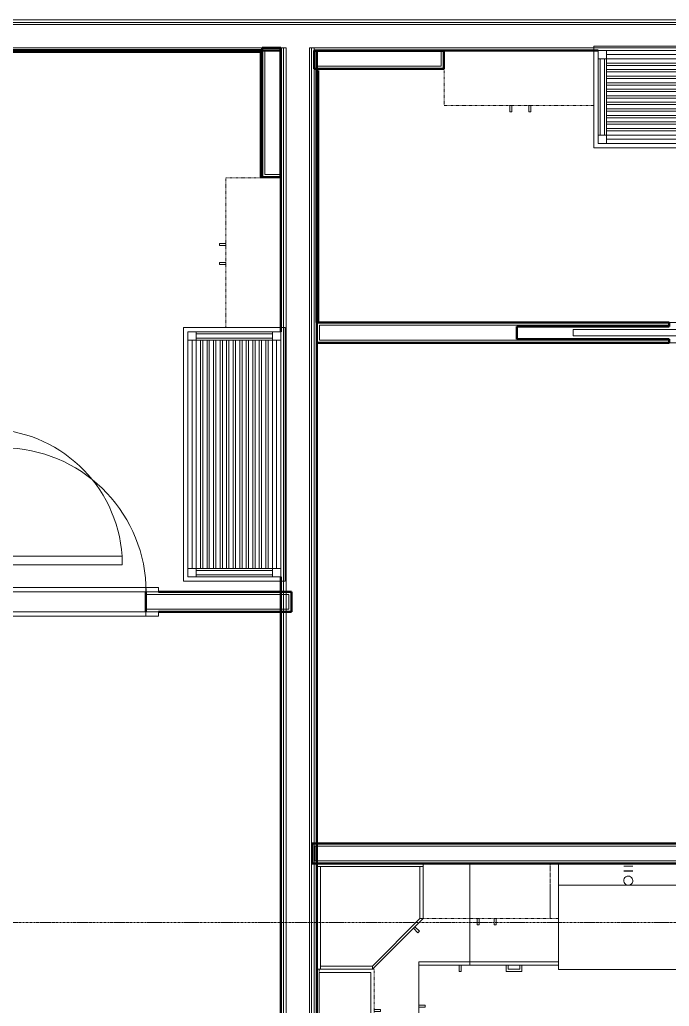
# Model space of a CAD drawing. Header units: inches. Extents: x -4235 to -464, y 9706 to 12338.
# Drawn here: x -3404.7 to -3251.1, y 10147.4 to 10380.7 of the extents above; entities that cross this region are included whole.
import ezdxf

# ---------------------------------------------------------------- set-up
doc = ezdxf.new("R2010")
doc.units = ezdxf.units.IN
doc.header["$MEASUREMENT"] = 0
doc.linetypes.add('Dash', pattern=[0.25, 0.125, -0.125])
doc.linetypes.add('Grid Line 1_2_', pattern=[0.875, 0.5, -0.125, 0.125, -0.125])
for name, color, linetype, lineweight in [('0-1', 7, 'Continuous', 5), ('0-2', 10, 'Continuous', 9), ('A-DOOR-1', 10, 'Continuous', 9), ('A-DOOR-2', 50, 'Continuous', 20), ('A-DOOR-FRAM-1', 10, 'Continuous', 9), ('A-FLOR-3', 192, 'Continuous', 9), ('A-WALL-1', 7, 'Continuous', 50), ('A-WALL-2', 250, 'Continuous', 13), ('A-WALL-3', 10, 'Continuous', 9), ('A-WALL-4', 254, 'Continuous', 9), ('A-WALL-5', 113, 'Continuous', 9), ('I-WALL-1', 7, 'Continuous', 50), ('P-SANR-FIXT-1', 10, 'Continuous', 9), ('P-SANR-FIXT-2', 254, 'Continuous', 9), ('Q-CASE', 31, 'Continuous', 9), ('Q-CASE-1', 254, 'Continuous', 9), ('Q-CASE-2', 10, 'Continuous', 9), ('Q-CASE-3', 254, 'Dash', 9), ('Q-CASE-4', 10, 'Dash', 9), ('S-GRID-1', 1, 'Grid Line 1_2_', 9)]:
    doc.layers.add(name, color=color, linetype=linetype, lineweight=lineweight)

# ---------------------------------------------------------------- blocks, each defined once
blk = doc.blocks.new('SWING - SINGLE - FLUSH - 2-8 x 6-8 - PASSAGE-3199406-BACKGROUND - RCP - 1ST FLOOR')
at = {"layer": 'A-DOOR-1'}
blk.add_arc((16, 2.37), 32.07, 93.5759, 180, dxfattribs=at)
at = {"layer": 'A-DOOR-2'}
for p, q in [((14, 2.37), (14, 34.38)), ((16, 34.38), (14, 34.38)), ((16, 2.37), (16, 34.38)), ((16, 2.37), (14, 2.37))]:
    blk.add_line(p, q, dxfattribs=at)
at = {"layer": 'A-DOOR-FRAM-1'}
for p, q in [((-16, 3.37), (-19, 3.37)), ((-19, 2.37), (-19, 3.37)), ((-19, 2.37), (-16, 2.37)), ((16, 3.37), (-16, 3.37)), ((-16, 2.37), (-16, 3.37)), ((-16, 2.37), (16, 2.37)), ((19, 3.37), (16, 3.37)), ((16, 2.37), (16, 3.37)), ((16, 2.37), (19, 2.37)), ((19, 2.37), (19, 3.37)), ((-16, -2.38), (-19, -2.38)), ((-19, -2.38), (-19, -3.38)), ((-19, -3.38), (-16, -3.38)), ((-10.29, -2.38), (-16, -2.38)), ((-16, -2.38), (-16, -3.38)), ((-16, -3.38), (-10.29, -3.38)), ((16, -2.38), (14.71, -2.38)), ((14.71, -3.38), (16, -3.38)), ((19, -2.38), (16, -2.38)), ((16, -2.38), (16, -3.38)), ((16, -3.38), (19, -3.38)), ((19, -2.38), (19, -3.38))]:
    blk.add_line(p, q, dxfattribs=at)
blk = doc.blocks.new('SWING - SINGLE - FLUSH - 2-10 x 6-8 - PRIVACY-3199405-BACKGROUND - RCP - 1ST FLOOR')
at = {"layer": 'A-DOOR-1'}
blk.add_arc((17, -2.38), 34.07, 180, 266.6343, dxfattribs=at)
at = {"layer": 'A-DOOR-2'}
for p, q in [((15, -2.38), (15, -36.38)), ((17, -2.38), (15, -2.38)), ((17, -2.38), (17, -36.38)), ((17, -36.38), (15, -36.38))]:
    blk.add_line(p, q, dxfattribs=at)
at = {"layer": 'A-DOOR-FRAM-1'}
for p, q in [((-17, 3.37), (-20, 3.37)), ((-20, 3.37), (-20, 2.37)), ((-20, 2.37), (-17, 2.37)), ((-17, 3.37), (-17, 2.37)), ((17, 3.37), (-17, 3.37)), ((-17, 2.37), (17, 2.37)), ((20, 3.37), (17, 3.37)), ((17, 3.37), (17, 2.37)), ((17, 2.37), (20, 2.37)), ((20, 3.37), (20, 2.37)), ((-17, -2.38), (-20, -2.38)), ((-20, -3.38), (-20, -2.38)), ((-20, -3.38), (-17, -3.38)), ((-17, -3.38), (-17, -2.38)), ((17, -2.38), (-17, -2.38)), ((-17, -3.38), (17, -3.38)), ((20, -2.38), (17, -2.38)), ((17, -3.38), (17, -2.38)), ((17, -3.38), (20, -3.38)), ((20, -3.38), (20, -2.38))]:
    blk.add_line(p, q, dxfattribs=at)
blk = doc.blocks.new('POCKET - FLUSH - 2-10 x 6-8-2882529-BACKGROUND - RCP - 1ST FLOOR')
at = {"layer": 'A-DOOR-2'}
for p, q in [((-39.67, 0.75), (-39.67, -0.75)), ((-5.67, 0.75), (-39.67, 0.75)), ((-5.67, -0.75), (-5.67, 0.75)), ((-39.67, -0.75), (-5.67, -0.75))]:
    blk.add_line(p, q, dxfattribs=at)
blk = doc.blocks.new('300 Series Wall Hung Cabinet_302 - 33_ X 21_-2749814-BACKGROUND - RCP - 1ST FLOOR')
at = {"layer": 'Q-CASE-3'}
for p, q in [((14.5, 15.38), (16.5, 15.38)), ((16.5, 15.38), (16.5, 7.39)), ((-16.5, 2.75), (-16.5, 7.47)), ((16.5, 7.36), (16.5, 2.75))]:
    blk.add_line(p, q, dxfattribs=at)
at = {"layer": 'Q-CASE-4'}
for p, q in [((-16.5, 2.37), (-16.5, 2.75)), ((16.5, 2.37), (-16.5, 2.37)), ((16.5, 2.75), (16.5, 2.37))]:
    blk.add_line(p, q, dxfattribs=at)
blk = doc.blocks.new('Base Cabinet 4 Drawer 254 - Base Cabinet 4 Drawer 254 21_-2556168-BACKGROUND - RCP - 1ST FLOOR')
at = {"layer": 'Q-CASE-2'}
for p, q in [((-9.76, -23.25), (-9.76, 0)), ((-9.76, 0), (11.24, 0)), ((11.24, 0), (11.24, -23.25)), ((-9.76, -23.25), (-9.76, -24)), ((11.24, -23.25), (-9.76, -23.25)), ((11.24, -24), (11.24, -23.25)), ((-9.76, -24), (11.24, -24)), ((-0.64, -24), (-1.14, -24)), ((-1.14, -25.5), (-1.14, -24)), ((2.61, -25.5), (-1.14, -25.5)), ((-0.64, -25), (-0.64, -24)), ((-0.64, -25), (2.11, -25)), ((2.11, -25), (2.11, -24)), ((2.11, -24), (2.61, -24)), ((2.61, -24), (2.61, -25.5))]:
    blk.add_line(p, q, dxfattribs=at)
blk = doc.blocks.new('308 - 308 x 27_-2727435-BACKGROUND - RCP - 1ST FLOOR')
at = {"layer": 'Q-CASE'}
for p, q in [((-12, 15.38), (0, 27.38)), ((0, 26.63), (-11.25, 15.38)), ((0, 27.38), (0, 26.63)), ((-11.25, 15.38), (-12, 15.38))]:
    blk.add_line(p, q, dxfattribs=at)
at = {"layer": 'Q-CASE-1'}
for p, q in [((-11.25, 15.38), (0, 26.63)), ((0, 27.38), (12.25, 27.38)), ((0, 26.63), (0, 27.38)), ((0, 26.63), (12.25, 26.63)), ((12.25, 26.63), (0, 26.63)), ((12.25, 27.38), (12.25, 26.63)), ((12.25, 3.12), (12.25, 27.38)), ((12.25, 27.38), (12.62, 27.38)), ((12.25, 26.63), (12.25, 3.12)), ((-10.76, 18.73), (-11.11, 18.39)), ((-9.7, 17.67), (-10.76, 18.73)), ((-11.11, 18.39), (-10.05, 17.33)), ((-12, 15.38), (-11.25, 15.38)), ((-12, 4.72), (-12, 15.38)), ((-11.25, 4.65), (-11.25, 15.38)), ((-11.25, 15.38), (-11.25, 4.65)), ((-12, 3.12), (-12, 4.64)), ((-11.25, 3.12), (-12, 3.12)), ((-12, 2.75), (-12, 3.12)), ((-12, 3.12), (12.62, 3.12)), ((-11.25, 3.12), (-11.25, 4.57)), ((-11.25, 4.57), (-11.25, 3.12)), ((12.25, 3.12), (-11.25, 3.12)), ((12.62, 3.12), (12.25, 3.12))]:
    blk.add_line(p, q, dxfattribs=at)
at = {"layer": 'Q-CASE-2'}
for p, q in [((12.62, 27.38), (13, 27.38)), ((13, 27.38), (13, 3.12)), ((-12, 2.37), (-12, 2.75)), ((13, 2.37), (-12, 2.37)), ((13, 3.12), (12.62, 3.12)), ((12.62, 3.12), (13, 3.12)), ((13, 3.12), (13, 2.37))]:
    blk.add_line(p, q, dxfattribs=at)
blk = doc.blocks.new('300 Series Wall Hung Cabinet_301 - 12_ x 27_-2529027-BACKGROUND - RCP - 1ST FLOOR')
at = {"layer": 'Q-CASE-1'}
for p, q in [((-5.25, -12.44), (-5.25, -0.19)), ((5.25, -0.19), (5.25, -12.44)), ((5.25, -12.44), (-5.25, -12.44)), ((-3.51, -13.19), (-4, -13.19)), ((-4, -13.19), (-4, -14.69)), ((-3.51, -14.69), (-3.51, -13.19)), ((-4, -14.69), (-3.51, -14.69))]:
    blk.add_line(p, q, dxfattribs=at)
at = {"layer": 'Q-CASE-2'}
blk.add_line((-5.25, -0.19), (5.25, -0.19), dxfattribs=at)
at = {"layer": 'Q-CASE-3'}
for p, q in [((-6, -0.19), (-6, -13.19)), ((6, -13.19), (6, -0.19)), ((-6, -13.19), (6, -13.19))]:
    blk.add_line(p, q, dxfattribs=at)
at = {"layer": 'Q-CASE-4'}
blk.add_line((6, -0.19), (-6, -0.19), dxfattribs=at)
blk = doc.blocks.new('Base Cabinet Corner 197 - Base Cabinet Corner 197-2565125-BACKGROUND - RCP - 1ST FLOOR')
at = {"layer": 'Q-CASE-2'}
for p, q in [((-23.26, 0), (12.74, 0)), ((-23.26, -36), (-23.26, 0)), ((12.74, 0), (12.74, -24)), ((0.74, -23.25), (0.74, -36)), ((12.74, -23.25), (0.74, -23.25)), ((0.74, -23.25), (0.74, -24)), ((0.74, -24), (0.74, -36)), ((12.74, -24), (0.74, -24)), ((10.73, -24), (10.24, -24)), ((10.24, -24), (10.24, -25.5)), ((10.24, -25.5), (10.73, -25.5)), ((10.73, -25.5), (10.73, -24)), ((2.23, -33.51), (0.73, -33.51)), ((0.73, -33.51), (0.73, -34)), ((0.73, -34), (2.23, -34)), ((2.23, -34), (2.23, -33.51)), ((0.74, -36), (-23.26, -36))]:
    blk.add_line(p, q, dxfattribs=at)
blk = doc.blocks.new('kitchen_faucet_14143 - kitchen_faucet_14143-V54-BACKGROUND - RCP - 1ST FLOOR')
at = {"layer": 'P-SANR-FIXT-2'}
for p, q in [((2.26, 0.77), (2.26, 1.08)), ((2.26, 0.28), (2.26, 0.77)), ((2.26, -0.54), (2.26, 0.28)), ((2.34, 1.08), (2.34, -1.08)), ((3.44, -1.08), (3.44, 1.08)), ((2.26, -1.08), (2.26, -0.54))]:
    blk.add_line(p, q, dxfattribs=at)
at = {"layer": 'P-SANR-FIXT-2', "flags": 128}
blk.add_lwpolyline([(-0.92, -0.6), (-0.96, -0.61), (-1, -0.63), (-1.04, -0.64)], dxfattribs=at)
at = {"layer": 'P-SANR-FIXT-2'}
for start, end in [(30, 164.2961), (0, 30), (330, 360), (195.7039, 300), (300, 330)]:
    blk.add_arc((0, 0), 1.08, start, end, dxfattribs=at)
blk = doc.blocks.new('Stainless Steel Farmhous Kitchen Sink - Stainless Steel Farmhous Kitchen Sink-2443921-BACKGROUND - RCP - 1ST FLOOR')
at = {"layer": 'P-SANR-FIXT-1'}
for p, q in [((-33, -22.2), (-33, -2.25)), ((-33, -2.25), (0, -2.25)), ((0, -2.25), (0, -22.2)), ((0, -22.2), (-33, -22.2))]:
    blk.add_line(p, q, dxfattribs=at)
blk = doc.blocks.new('300 Series Wall Hung Cabinet_302 - 30_ X 27_-V55-BACKGROUND - RCP - 1ST FLOOR')
at = {"layer": 'Q-CASE-1'}
for p, q in [((-1.76, 16.87), (-2.25, 16.87)), ((-2.25, 16.87), (-2.25, 15.38)), ((-1.76, 15.38), (-1.76, 16.87)), ((2.24, 16.87), (1.75, 16.87)), ((1.75, 16.87), (1.75, 15.38)), ((2.24, 15.38), (2.24, 16.87)), ((-2.25, 15.38), (-1.76, 15.38)), ((1.75, 15.38), (2.24, 15.38))]:
    blk.add_line(p, q, dxfattribs=at)
at = {"layer": 'Q-CASE-3'}
for p, q in [((-15, 7.39), (-15, 15.38)), ((-15, 15.38), (15, 15.38)), ((15, 15.38), (15, 4.72)), ((-15, 2.75), (-15, 7.36)), ((15, 4.64), (15, 2.75))]:
    blk.add_line(p, q, dxfattribs=at)
at = {"layer": 'Q-CASE-4'}
for p, q in [((-15, 2.37), (-15, 2.75)), ((15, 2.37), (-15, 2.37)), ((15, 2.75), (15, 2.37))]:
    blk.add_line(p, q, dxfattribs=at)
blk = doc.blocks.new('Bath Vanity - Bath Vanity 60_-V91-BACKGROUND - RCP - 1ST FLOOR')
at = {"layer": 'Q-CASE-1'}
for p, q in [((-29.26, -1), (-29.26, 0)), ((-29.26, 0), (30.74, 0)), ((30.74, 0), (30.74, -0.38)), ((30.74, -0.38), (30.74, -1))]:
    blk.add_line(p, q, dxfattribs=at)
at = {"layer": 'Q-CASE-2'}
for p, q in [((-29.26, -24), (-29.26, -1)), ((-28.26, -3), (-28.26, -1)), ((-28.26, -1), (-26.26, -1)), ((27.74, -1), (-26.26, -1)), ((-26.26, -1), (-26.26, -3)), ((27.74, -2), (-26.26, -2)), ((27.74, -3), (27.74, -1)), ((27.74, -1), (29.74, -1)), ((29.74, -1), (29.74, -3)), ((30.74, -1), (30.74, -24)), ((-28.26, -3), (-28.26, -21)), ((-26.26, -3), (-28.26, -3)), ((-27.76, -3), (-27.76, -21)), ((-26.76, -3), (-26.76, -21)), ((27.74, -3), (-26.26, -3)), ((-26.26, -3), (-26.26, -21)), ((-26.26, -4), (27.74, -4)), ((27.74, -4.55), (-26.26, -4.55)), ((27.74, -3), (27.74, -21)), ((29.74, -3), (27.74, -3)), ((28.24, -3), (28.24, -21)), ((29.24, -3), (29.24, -21)), ((29.74, -3), (29.74, -21)), ((-26.26, -5.55), (27.74, -5.55)), ((27.74, -6.09), (-26.26, -6.09)), ((-26.26, -7.09), (27.74, -7.09)), ((27.74, -7.64), (-26.26, -7.64)), ((-26.26, -8.64), (27.74, -8.64)), ((27.74, -9.18), (-26.26, -9.18)), ((-26.26, -10.18), (27.74, -10.18)), ((27.74, -10.73), (-26.26, -10.73)), ((-26.26, -11.73), (27.74, -11.73)), ((27.74, -12.27), (-26.26, -12.27)), ((-26.26, -13.27), (27.74, -13.27)), ((27.74, -13.82), (-26.26, -13.82)), ((-26.26, -14.82), (27.74, -14.82)), ((27.74, -15.36), (-26.26, -15.36)), ((-26.26, -16.36), (27.74, -16.36)), ((27.74, -16.91), (-26.26, -16.91)), ((-26.26, -17.91), (27.74, -17.91)), ((27.74, -18.45), (-26.26, -18.45)), ((-26.26, -19.45), (27.74, -19.45)), ((27.74, -20), (-26.26, -20)), ((-28.26, -23), (-28.26, -21)), ((-28.26, -21), (-26.26, -21)), ((-26.26, -23), (-28.26, -23)), ((-26.26, -21), (27.74, -21)), ((-26.26, -21), (-26.26, -23)), ((27.74, -22), (-26.26, -22)), ((27.74, -23), (-26.26, -23)), ((27.74, -23), (27.74, -21)), ((27.74, -21), (29.74, -21)), ((29.74, -23), (27.74, -23)), ((29.74, -21), (29.74, -23)), ((30.74, -24), (-29.26, -24))]:
    blk.add_line(p, q, dxfattribs=at)
blk = doc.blocks.new('300 Series Wall Hung Cabinet_326 - 36_-V88-BACKGROUND - RCP - 1ST FLOOR')
at = {"layer": 'Q-CASE-2'}
for p, q in [((-2.01, -13.19), (-2.5, -13.19)), ((-2.5, -13.19), (-2.5, -14.69)), ((-2.01, -14.69), (-2.01, -13.19)), ((2.49, -13.19), (2, -13.19)), ((2, -13.19), (2, -14.69)), ((2.49, -14.69), (2.49, -13.19)), ((-2.5, -14.69), (-2.01, -14.69)), ((2, -14.69), (2.49, -14.69))]:
    blk.add_line(p, q, dxfattribs=at)
at = {"layer": 'Q-CASE-3'}
blk.add_line((17.37, -0.19), (-18, -0.19), dxfattribs=at)
at = {"layer": 'Q-CASE-4'}
for p, q in [((-18, -0.19), (-18, -13.19)), ((-18, -13.19), (17.37, -13.19))]:
    blk.add_line(p, q, dxfattribs=at)
blk = doc.blocks.new('Bath Vanity - Bath Vanity 60_-V100-BACKGROUND - RCP - 1ST FLOOR')
at = {"layer": 'Q-CASE-1'}
for p, q in [((-29.26, -1), (-29.26, 0)), ((-29.26, 0), (30.74, 0)), ((30.74, 0), (30.74, -1))]:
    blk.add_line(p, q, dxfattribs=at)
at = {"layer": 'Q-CASE-2'}
for p, q in [((-29.26, -24), (-29.26, -1)), ((-28.26, -3), (-28.26, -1)), ((-28.26, -1), (-26.26, -1)), ((27.74, -1), (-26.26, -1)), ((-26.26, -1), (-26.26, -3)), ((27.74, -2), (-26.26, -2)), ((27.74, -3), (27.74, -1)), ((27.74, -1), (29.74, -1)), ((29.74, -1), (29.74, -3)), ((30.74, -1), (30.74, -24)), ((-28.26, -3), (-28.26, -21)), ((-26.26, -3), (-28.26, -3)), ((-27.76, -3), (-27.76, -21)), ((-26.76, -3), (-26.76, -21)), ((27.74, -3), (-26.26, -3)), ((-26.26, -3), (-26.26, -21)), ((-26.26, -4), (27.74, -4)), ((27.74, -4.55), (-26.26, -4.55)), ((27.74, -3), (27.74, -21)), ((29.74, -3), (27.74, -3)), ((28.24, -3), (28.24, -21)), ((29.24, -3), (29.24, -21)), ((29.74, -3), (29.74, -21)), ((-26.26, -5.55), (27.74, -5.55)), ((27.74, -6.09), (-26.26, -6.09)), ((-26.26, -7.09), (27.74, -7.09)), ((27.74, -7.64), (-26.26, -7.64)), ((-26.26, -8.64), (27.74, -8.64)), ((27.74, -9.18), (-26.26, -9.18)), ((-26.26, -10.18), (27.74, -10.18)), ((27.74, -10.73), (-26.26, -10.73)), ((-26.26, -11.73), (27.74, -11.73)), ((27.74, -12.27), (-26.26, -12.27)), ((-26.26, -13.27), (27.74, -13.27)), ((27.74, -13.82), (-26.26, -13.82)), ((-26.26, -14.82), (27.74, -14.82)), ((27.74, -15.36), (-26.26, -15.36)), ((-26.26, -16.36), (27.74, -16.36)), ((27.74, -16.91), (-26.26, -16.91)), ((-26.26, -17.91), (27.74, -17.91)), ((27.74, -18.45), (-26.26, -18.45)), ((-26.26, -19.45), (27.74, -19.45)), ((27.74, -20), (-26.26, -20)), ((-28.26, -23), (-28.26, -21)), ((-28.26, -21), (-26.26, -21)), ((-26.26, -23), (-28.26, -23)), ((-26.26, -21), (27.74, -21)), ((-26.26, -21), (-26.26, -23)), ((27.74, -22), (-26.26, -22)), ((27.74, -23), (-26.26, -23)), ((27.74, -23), (27.74, -21)), ((27.74, -21), (29.74, -21)), ((29.74, -23), (27.74, -23)), ((29.74, -21), (29.74, -23)), ((30.74, -24), (-29.26, -24))]:
    blk.add_line(p, q, dxfattribs=at)
blk = doc.blocks.new('CTR - 1st Phase - Unit Layouts_rvt-1-BACKGROUND - RCP - 1ST FLOOR')
at = {"layer": 'A-WALL-1'}
for p, q in [((-3407.35, 10373.45), (-3347.35, 10373.45)), ((-3347.72, 10373.07), (-3406.97, 10373.07)), ((-3347.72, 10343.45), (-3347.72, 10373.07)), ((-3347.35, 10343.41), (-3347.35, 10374.04)), ((-3347.35, 10374.04), (-3346.72, 10374.04)), ((-3347.35, 10373.45), (-3347.35, 10373.07)), ((-3347.35, 10373.07), (-3347.35, 10343.45)), ((-3346.72, 10374.04), (-3343.22, 10374.04)), ((-3343.22, 10374.04), (-3342.97, 10374.04)), ((-3342.97, 10374.04), (-3342.97, 10343.41)), ((-3335.1, 10373.41), (-3304.47, 10373.41)), ((-3335.1, 10373.16), (-3335.1, 10373.41)), ((-3335.1, 10369.66), (-3335.1, 10373.16)), ((-3304.47, 10373.41), (-3304.47, 10373.16)), ((-3304.47, 10373.16), (-3304.47, 10369.66)), ((-3335.1, 10369.04), (-3335.1, 10369.66)), ((-3304.47, 10369.04), (-3335.1, 10369.04)), ((-3334.51, 10309.04), (-3334.51, 10369.04)), ((-3334.51, 10369.04), (-3334.13, 10369.04)), ((-3334.13, 10368.66), (-3334.13, 10309.41)), ((-3304.47, 10369.66), (-3304.47, 10369.04)), ((-3347.35, 10343.45), (-3347.72, 10343.45)), ((-3346.72, 10343.41), (-3347.35, 10343.41)), ((-3343.22, 10343.41), (-3346.72, 10343.41)), ((-3342.97, 10343.41), (-3343.22, 10343.41)), ((-3334.13, 10309.04), (-3334.51, 10309.04)), ((-3334.47, 10309.04), (-3251.15, 10309.04)), ((-3334.47, 10308.41), (-3334.47, 10309.04)), ((-3334.47, 10304.91), (-3334.47, 10308.41)), ((-3251.15, 10308.16), (-3287.15, 10308.16)), ((-3287.15, 10308.16), (-3287.15, 10305.16)), ((-3251.15, 10309.04), (-3251.15, 10308.16)), ((-3334.47, 10304.29), (-3334.47, 10304.91)), ((-3251.15, 10304.29), (-3334.47, 10304.29)), ((-3287.15, 10305.16), (-3251.15, 10305.16)), ((-3251.15, 10305.16), (-3251.15, 10304.29)), ((-3374.9, 10240.64), (-3374.9, 10245.39)), ((-3371.9, 10245.39), (-3340.47, 10245.39)), ((-3340.47, 10245.39), (-3340.47, 10244.76)), ((-3340.47, 10244.76), (-3340.47, 10241.26)), ((-3340.47, 10240.64), (-3371.9, 10240.64)), ((-3340.47, 10241.26), (-3340.47, 10240.64)), ((-3335.57, 10185.29), (-3335.57, 10185.91)), ((-3335.57, 10185.91), (-3214.38, 10185.91)), ((-3335.57, 10181.79), (-3335.57, 10185.29)), ((-3335.57, 10181.16), (-3335.57, 10181.79)), ((-3185.63, 10181.16), (-3335.57, 10181.16))]:
    blk.add_line(p, q, dxfattribs=at)
at = {"layer": 'A-WALL-2'}
for p, q in [((-3346.72, 10373.41), (-3343.22, 10373.41)), ((-3346.72, 10344.04), (-3346.72, 10373.41)), ((-3343.22, 10373.41), (-3343.22, 10374.04)), ((-3343.22, 10373.41), (-3343.22, 10374.04)), ((-3343.22, 10344.04), (-3343.22, 10373.41)), ((-3334.47, 10373.16), (-3335.1, 10373.16)), ((-3334.47, 10373.16), (-3335.1, 10373.16)), ((-3305.1, 10373.16), (-3334.47, 10373.16)), ((-3334.47, 10369.66), (-3334.47, 10373.16)), ((-3304.47, 10373.16), (-3305.1, 10373.16)), ((-3305.1, 10373.16), (-3305.1, 10369.66)), ((-3304.47, 10373.16), (-3305.1, 10373.16)), ((-3305.1, 10369.66), (-3334.47, 10369.66)), ((-3343.22, 10344.04), (-3346.72, 10344.04)), ((-3343.22, 10343.41), (-3343.22, 10344.04)), ((-3343.22, 10343.41), (-3343.22, 10344.04)), ((-3251.15, 10308.41), (-3333.85, 10308.41)), ((-3333.85, 10304.91), (-3333.85, 10308.41)), ((-3251.15, 10304.91), (-3333.85, 10304.91)), ((-3341.1, 10244.76), (-3374.9, 10244.76)), ((-3341.1, 10244.76), (-3341.1, 10241.26)), ((-3341.1, 10241.26), (-3374.9, 10241.26)), ((-3334.95, 10181.79), (-3334.95, 10185.29)), ((-3334.95, 10185.29), (-3213.76, 10185.29)), ((-3334.95, 10181.79), (-3185.63, 10181.79))]:
    blk.add_line(p, q, dxfattribs=at)
at = {"layer": 'A-WALL-3'}
for p, q in [((-3347.35, 10374.04), (-3342.97, 10374.04)), ((-3347.35, 10373.45), (-3347.35, 10374.04)), ((-3347.35, 10343.45), (-3347.35, 10373.41)), ((-3342.97, 10374.04), (-3342.97, 10343.41)), ((-3335.1, 10373.41), (-3334.47, 10373.41)), ((-3335.1, 10369.04), (-3335.1, 10373.41)), ((-3334.47, 10373.41), (-3304.47, 10373.41)), ((-3334.51, 10369.04), (-3335.1, 10369.04)), ((-3304.51, 10369.04), (-3334.47, 10369.04)), ((-3217.15, 10309.04), (-3251.15, 10309.04)), ((-3251.15, 10304.29), (-3217.15, 10304.29)), ((-3374.9, 10245.39), (-3408.9, 10245.39)), ((-3408.9, 10240.64), (-3374.9, 10240.64)), ((-3335.57, 10185.91), (-3335.57, 10181.16)), ((-3335.57, 10185.91), (-3334.47, 10185.91)), ((-3334.47, 10181.16), (-3335.57, 10181.16)), ((-3309.32, 10181.16), (-3334.32, 10181.16)), ((-3243.81, 10181.16), (-3309.32, 10181.16))]:
    blk.add_line(p, q, dxfattribs=at)
at = {"layer": 'A-WALL-4'}
for p, q in [((-3304.47, 10369.04), (-3304.47, 10373.41)), ((-3347.35, 10343.41), (-3342.97, 10343.41)), ((-3287.15, 10308.16), (-3251.15, 10308.16)), ((-3287.15, 10305.16), (-3287.15, 10308.16)), ((-3251.15, 10308.16), (-3251.15, 10309.04)), ((-3251.15, 10305.16), (-3287.15, 10305.16)), ((-3251.15, 10304.29), (-3251.15, 10305.16)), ((-3374.9, 10245.39), (-3374.9, 10240.64)), ((-3334.47, 10185.91), (-3214.38, 10185.91)), ((-3334.32, 10181.16), (-3334.47, 10181.16))]:
    blk.add_line(p, q, dxfattribs=at)
at = {"layer": 'A-WALL-5'}
for p, q in [((-3243.81, 10181.16), (-3334.32, 10181.16)), ((-3334.32, 10181.16), (-3334.32, 10099.28)), ((-3334.32, 10099.28), (-3334.32, 10181.16)), ((-3334.32, 10181.16), (-3243.81, 10181.16)), ((-3310.32, 10147.65), (-3310.32, 10157.16)), ((-3310.32, 10157.16), (-3300.82, 10157.16)), ((-3310.32, 10157.16), (-3310.32, 10147.65)), ((-3300.82, 10157.16), (-3310.32, 10157.16)), ((-3300.82, 10157.16), (-3300.33, 10157.16)), ((-3300.33, 10157.16), (-3289.7, 10157.16)), ((-3289.7, 10157.16), (-3300.33, 10157.16)), ((-3289.7, 10157.16), (-3289.2, 10157.16)), ((-3289.2, 10157.16), (-3286.45, 10157.16)), ((-3286.45, 10157.16), (-3289.2, 10157.16)), ((-3286.45, 10157.16), (-3285.95, 10157.16)), ((-3285.95, 10157.16), (-3277.32, 10157.16)), ((-3277.32, 10157.16), (-3285.95, 10157.16))]:
    blk.add_line(p, q, dxfattribs=at)
at = {"layer": '0-2'}
for name, p in [('300 Series Wall Hung Cabinet_326 - 36_-V88-BACKGROUND - RCP - 1ST FLOOR', (-3286.35, 10373.6)), ('Bath Vanity - Bath Vanity 60_-V91-BACKGROUND - RCP - 1ST FLOOR', (-3239.71, 10374.41)), ('POCKET - FLUSH - 2-10 x 6-8-2882529-BACKGROUND - RCP - 1ST FLOOR', (-3234.15, 10306.66)), ('Base Cabinet Corner 197 - Base Cabinet Corner 197-2565125-BACKGROUND - RCP - 1ST FLOOR', (-3311.06, 10181.16)), ('Base Cabinet 4 Drawer 254 - Base Cabinet 4 Drawer 254 21_-2556168-BACKGROUND - RCP - 1ST FLOOR', (-3288.56, 10181.16)), ('Stainless Steel Farmhous Kitchen Sink - Stainless Steel Farmhous Kitchen Sink-2443921-BACKGROUND - RCP - 1ST FLOOR', (-3244.32, 10178.31))]:
    blk.add_blockref(name, p, dxfattribs=at)
for name, p, rotation in [('300 Series Wall Hung Cabinet_326 - 36_-V88-BACKGROUND - RCP - 1ST FLOOR', (-3342.79, 10325.29), 269.9999999998814), ('Bath Vanity - Bath Vanity 60_-V100-BACKGROUND - RCP - 1ST FLOOR', (-3341.97, 10278.65), 269.9999999997677), ('SWING - SINGLE - FLUSH - 2-8 x 6-8 - PASSAGE-3199406-BACKGROUND - RCP - 1ST FLOOR', (-3414.9, 10267.81), 270), ('SWING - SINGLE - FLUSH - 2-10 x 6-8 - PRIVACY-3199405-BACKGROUND - RCP - 1ST FLOOR', (-3391.9, 10243.01), 180), ('308 - 308 x 27_-2727435-BACKGROUND - RCP - 1ST FLOOR', (-3321.32, 10183.54), 180), ('300 Series Wall Hung Cabinet_302 - 30_ X 27_-V55-BACKGROUND - RCP - 1ST FLOOR', (-3294.32, 10183.54), 180), ('300 Series Wall Hung Cabinet_302 - 33_ X 21_-2749814-BACKGROUND - RCP - 1ST FLOOR', (-3262.82, 10183.54), 180), ('kitchen_faucet_14143 - kitchen_faucet_14143-V54-BACKGROUND - RCP - 1ST FLOOR', (-3260.82, 10177.11), 89.99999999998396), ('300 Series Wall Hung Cabinet_301 - 12_ x 27_-2529027-BACKGROUND - RCP - 1ST FLOOR', (-3334.13, 10150.16), 90.0000000000035)]:
    blk.add_blockref(name, p, dxfattribs=dict(at, rotation=rotation))
blk = doc.blocks.new('CTR - 1st Phase - Common Walls_rvt-1-BACKGROUND - RCP - 1ST FLOOR')
at = {"layer": 'A-WALL-2'}
for p, q in [((-3208.5, 10380.66), (-3410.55, 10380.66)), ((-3208.5, 10380.04), (-3410.55, 10380.04)), ((-3208.5, 10379.54), (-3410.55, 10379.54)), ((-3342.35, 10374.04), (-3410.55, 10374.04)), ((-3342.35, 10374.04), (-3342.35, 10373.41)), ((-3341.72, 10374.04), (-3342.35, 10374.04)), ((-3341.72, 10374.04), (-3342.35, 10374.04)), ((-3342.35, 10373.41), (-3342.35, 10018.09)), ((-3341.72, 10374.04), (-3341.72, 10373.41)), ((-3341.72, 10373.41), (-3341.72, 10018.09)), ((-3335.72, 10374.04), (-3336.22, 10374.04)), ((-3336.22, 10374.04), (-3336.22, 10373.41)), ((-3335.72, 10374.04), (-3336.22, 10374.04)), ((-3336.22, 10373.41), (-3336.22, 10018.09)), ((-3335.1, 10374.04), (-3335.72, 10374.04)), ((-3335.72, 10374.04), (-3335.72, 10373.41)), ((-3335.1, 10374.04), (-3335.72, 10374.04)), ((-3335.72, 10373.41), (-3335.72, 10018.09)), ((-3335.1, 10374.04), (-3335.1, 10373.41)), ((-3208.5, 10374.04), (-3335.1, 10374.04)), ((-3335.1, 10373.41), (-3335.1, 10018.09))]:
    blk.add_line(p, q, dxfattribs=at)
at = {"layer": 'I-WALL-1'}
for p, q in [((-3342.97, 10373.41), (-3410.55, 10373.41)), ((-3342.97, 10306.91), (-3342.97, 10373.41)), ((-3334.47, 10373.41), (-3334.47, 10018.09)), ((-3267.97, 10373.41), (-3334.47, 10373.41)), ((-3342.97, 10018.09), (-3342.97, 10248.91))]:
    blk.add_line(p, q, dxfattribs=at)

msp = doc.modelspace()

# ---------------------------------------------------------------- linework, layer by layer
at = {"layer": 'A-FLOR-3'}
msp.add_line((-3417.17, 10379.54), (-3202.37, 10379.54), dxfattribs=at)
at = {"layer": 'S-GRID-1'}
msp.add_line((-464.45, 10167.19), (-4185.7, 10167.19), dxfattribs=at)

# ---------------------------------------------------------------- block references
at = {"layer": '0-1'}
for name in ['CTR - 1st Phase - Unit Layouts_rvt-1-BACKGROUND - RCP - 1ST FLOOR', 'CTR - 1st Phase - Common Walls_rvt-1-BACKGROUND - RCP - 1ST FLOOR']:
    msp.add_blockref(name, (0, 0), dxfattribs=at)

doc.saveas('drawing.dxf')
